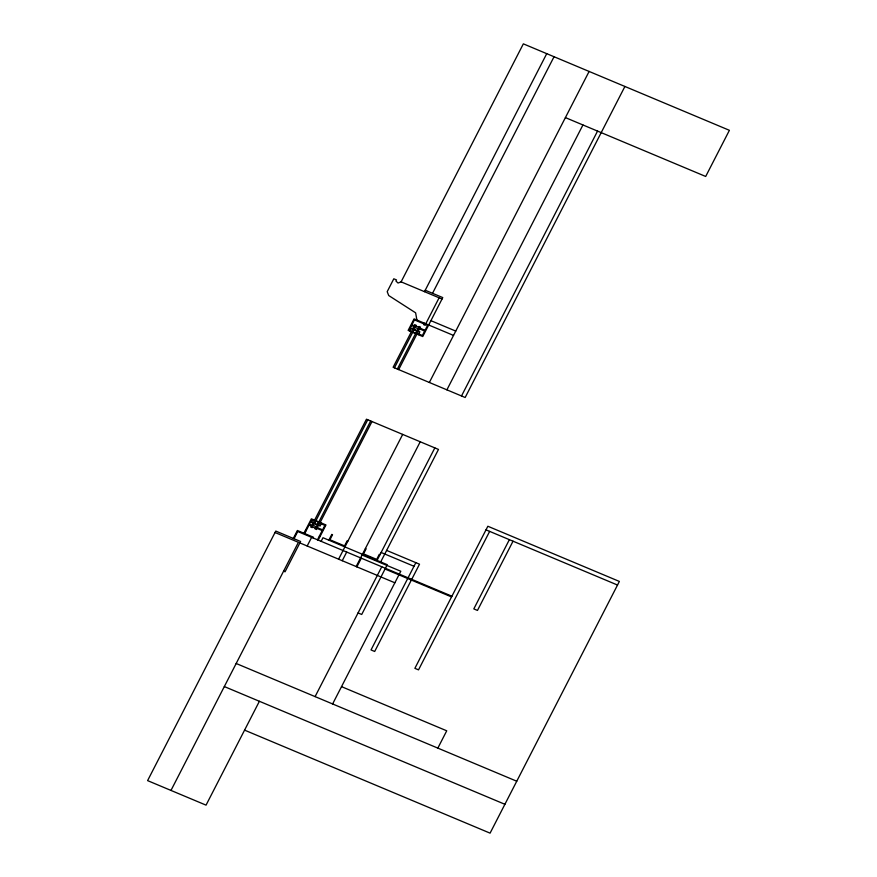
<?xml version="1.0" encoding="UTF-8"?>
<svg xmlns="http://www.w3.org/2000/svg" width="877" height="877" viewBox="0 0 877 877"><rect width="100%" height="100%" fill="white"/><g stroke="black" fill="none" stroke-linecap="round" stroke-linejoin="round"><path stroke-width="1.32" d="M416.904 320.05L415.621 312.826L388.719 295.538L387.195 291.668L393.806 278.798L396.503 279.927L395.933 281.013L398.015 283.041L401.107 281.857L523.35 43.85L729.401 130.311L705.689 176.463L565.402 117.606M293.313 538.423L297.38 530.486L313.462 537.239L313.089 537.963M294.036 538.73L297.742 531.517L451.918 596.207M424.49 291.668L546.733 53.661M170.982 790.429L298.41 542.315L275.027 532.514M303.957 533.249L311.368 518.822L314.591 520.182M304.692 533.556L311.73 519.853L312.76 520.291M313.133 519.568L311.653 522.451L320.116 526.003L321.596 523.12M409.91 331.144L411.39 328.261L419.853 331.813L418.373 334.696M313.111 523.065L366.454 419.206L438.489 449.43L380.695 561.949M412.859 328.875L393.126 367.277L465.161 397.5L624.917 86.461M312.53 526.945L312.157 527.658L310.699 527.055L311.247 525.97L309.055 525.049M313.264 525.498L313.637 524.775L312.179 524.161L311.62 525.246L309.428 524.325M415.018 327.406L414.646 328.13L413.177 327.516L413.736 326.43L411.543 325.51M415.753 325.97L416.126 325.246L414.668 324.633L414.108 325.718L411.916 324.797M432.536 293.291L554.045 56.731M314.426 523.613L367.77 419.754M394.442 367.825L414.174 329.423M315.446 528.173L315.084 528.886L316.542 529.5L317.101 528.425L322.21 530.563M316.191 526.726L316.564 526.003L318.022 526.617L317.463 527.702L322.583 529.851M417.934 328.634L417.562 329.357L419.031 329.971L419.579 328.886L424.698 331.035M418.68 327.187L419.053 326.474L420.511 327.088L419.951 328.162L425.071 330.311M317.353 524.841L370.697 420.982M397.369 369.053L417.09 330.651M307.18 545.998L311.631 537.349M318.658 525.389L372.001 421.53M398.673 369.601L418.395 331.199M424.304 323.153L423.558 324.6L425.027 325.214L439.103 297.807M317.474 539.793L324.885 525.367L321.223 523.843M318.198 540.1L325.981 524.961L320.138 522.506M321.125 541.328L322.977 537.722L387.272 564.7L361.719 614.47L358.057 612.935M328.82 540.177L331.791 534.411L332.515 534.718L329.927 539.761L344.54 545.889L347.128 540.846L347.862 541.153M259.395 701.282L206.051 805.141L147.599 780.618L275.773 531.067L300.614 541.493L285.058 571.782L283.6 571.168M338.599 559.186L402.686 434.411M429.357 382.471L589.114 71.443M342.249 560.721L346.7 552.061M356.139 566.542L420.226 441.767M446.897 389.837L582.942 124.962M356.862 566.849L361.313 558.189M377.044 560.414L434.839 447.895M461.51 395.965L597.555 131.09M315.095 696.601L381.769 566.772M332.624 703.957L400.789 571.256L362.058 554.998M415.851 562.672L371.026 649.934L374.687 651.468L419.513 564.196L386.625 550.405M489.651 531.385L418.526 669.864L414.876 668.34L487.853 526.255L619.37 581.44L490.079 833.15L244.573 730.135M509.373 539.662L473.81 608.901L477.472 610.436L513.034 541.197M437.842 748.114L446.733 730.804L341.515 686.647M425.224 290.232L442.764 297.588L422.758 336.538L416.915 334.082M401.107 281.857L442.019 299.024M430.914 320.664L455.755 331.089M453.53 335.42L414.076 318.866L408.145 330.399L411.368 331.758M423.931 323.876L414.437 319.886L409.252 329.982L410.283 330.421M425.389 324.49L427.581 325.411L422.396 335.507L418.746 333.973M412.683 332.306L415.61 333.534M486.001 529.851L617.518 585.047M315.906 520.73L318.833 521.958M381.122 552.477L413.999 566.279M365.402 548.509L366.126 548.816L363.538 553.869L376.682 559.383L379.281 554.33L380.015 554.637M305.437 530.366L306.172 530.673M319.327 536.187L320.05 536.494M385.058 569.03L451.545 596.93M299.879 542.929L394.858 582.788M236.176 663.494L516.75 781.221M224.326 686.57L504.9 804.297M312.541 525.191L311.795 526.638L316.18 528.48L316.926 527.033L312.541 525.191M415.018 325.663L414.284 327.099L418.669 328.941L419.403 327.494L415.018 325.663M315.994 520.982L314.69 523.514L317.266 524.599L318.57 522.056L315.994 520.982M414.262 329.675L412.957 332.208L415.523 333.293L416.827 330.75L414.262 329.675"/></g></svg>
